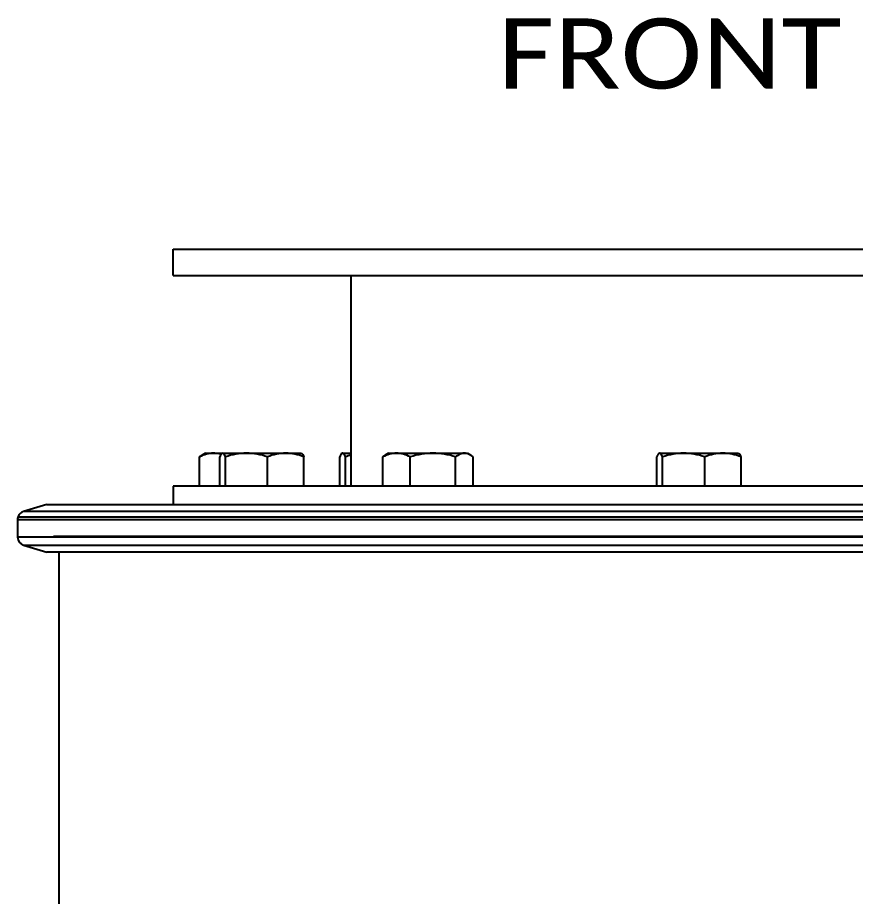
# Model space of a CAD drawing. Header units: millimetres. Extents: x 750 to 8479, y 2174 to 4333.
# Drawn here: x 6146.3 to 6464.2, y 2930.3 to 3264 of the extents above; entities that cross this region are included whole.
import ezdxf
from ezdxf.enums import TextEntityAlignment as Align

# ---------------------------------------------------------------- set-up
doc = ezdxf.new("R2010")
doc.units = ezdxf.units.MM
doc.header["$LTSCALE"] = 153.67
doc.layers.get('0').update_dxf_attribs({"linetype": 'CONTINUOUS'})
doc.layers.add('00_BUW_DATUM', color=7, linetype='CONTINUOUS')
doc.layers.add('02___PRT_ALL_AXES', color=7, linetype='CONTINUOUS')
doc.styles.get("Standard").update_dxf_attribs({"font": 'calibri.ttf'})

msp = doc.modelspace()

# ---------------------------------------------------------------- linework, layer by layer
at = {"layer": '00_BUW_DATUM', "linetype": 'Continuous'}
for p, q in [((6215.4101, 3097.22617), (6216.32124, 3097.83066)), ((6215.4101, 3086.06591), (6215.4101, 3097.22617)), ((6217.59468, 3098.56591), (6216.32123, 3097.83069)), ((6217.59468, 3098.56591), (6254.01994, 3098.56591)), ((6223.05482, 3086.06591), (6223.05482, 3097.22617)), ((6225.2205, 3086.06591), (6225.2205, 3097.22617)), ((6241.18562, 3086.06591), (6241.18562, 3097.22617)), ((6254.01994, 3098.56591), (6254.13859, 3098.49741)), ((6254.98507, 3086.06591), (6254.98507, 3097.22617)), ((6268.56268, 3086.06591), (6268.56268, 3097.22617)), ((6269.5278, 3098.56591), (6272.89111, 3098.56591)), ((6270.72836, 3086.06591), (6270.72836, 3097.22617)), ((6284.89736, 3097.22617), (6285.80849, 3097.83066)), ((6284.89736, 3086.06591), (6284.89736, 3097.22617)), ((6287.08194, 3098.56591), (6285.80849, 3097.83069)), ((6287.08194, 3098.56591), (6317.08194, 3098.56591)), ((6295.36518, 3086.06591), (6295.36518, 3097.22617)), ((6312.54976, 3086.06591), (6312.54976, 3097.22617)), ((6317.08194, 3098.56591), (6318.35538, 3097.83069)), ((6319.26652, 3097.22617), (6318.35538, 3097.83066)), ((6319.26652, 3086.06591), (6319.26652, 3097.22617)), ((6388.91813, 3086.06591), (6388.91813, 3097.22617)), ((6389.88325, 3098.56591), (6419.88325, 3098.56591)), ((6391.08381, 3086.06591), (6391.08381, 3097.22617)), ((6407.04894, 3086.06591), (6407.04894, 3097.22617)), ((6419.88325, 3098.56591), (6420.0019, 3098.49741)), ((6420.84838, 3086.06591), (6420.84838, 3097.22617))]:
    msp.add_line(p, q, dxfattribs=at)
msp.add_arc((6281.08168, 3064.31744), 34.49892, 103.737371, 107.4639422, dxfattribs=at)
for points, knots in [([(6220.64401, 3098.56591), (6219.75408, 3098.56591), (6217.93614, 3098.2978), (6216.2425, 3097.62377), (6215.4101, 3097.22617)], [0, 0, 0, 0, 0.491020457, 1, 1, 1, 1]), ([(6223.53599, 3098.13591), (6223.29865, 3098.20483), (6222.35337, 3098.44924), (6221.37323, 3098.56591), (6220.64401, 3098.56591)], [0, 0, 0, 0, 0.25313249, 1, 1, 1, 1]), ([(6223.90129, 3098.49741), (6223.72051, 3098.39302), (6223.39572, 3097.96401), (6223.17605, 3097.50606), (6223.05482, 3097.22617)], [0, 0, 0, 0, 0.406322617, 1, 1, 1, 1]), ([(6224.13766, 3098.56591), (6224.07716, 3098.56591), (6223.9938, 3098.54609), (6223.92039, 3098.50844), (6223.90129, 3098.49741)], [0, 0, 0, 0, 0.732877419, 1, 1, 1, 1]), ([(6225.2205, 3097.22617), (6225.13909, 3097.41411), (6224.9772, 3097.75542), (6224.68625, 3098.24785), (6224.35623, 3098.56591), (6224.13766, 3098.56591)], [0, 0, 0, 0, 0.346523393, 0.630203909, 1, 1, 1, 1]), ([(6233.20306, 3098.56591), (6231.85287, 3098.56591), (6229.14242, 3098.30888), (6226.51439, 3097.63139), (6225.2205, 3097.22617)], [0, 0, 0, 0, 0.49895236, 1, 1, 1, 1]), ([(6241.18562, 3097.22617), (6239.89175, 3097.63138), (6237.26373, 3098.30889), (6234.55328, 3098.56591), (6233.20306, 3098.56591)], [0, 0, 0, 0, 0.501039053, 1, 1, 1, 1]), ([(6248.08535, 3098.56591), (6246.91674, 3098.56591), (6244.5599, 3098.30602), (6242.29821, 3097.62929), (6241.18562, 3097.22617)], [0, 0, 0, 0, 0.49686298, 1, 1, 1, 1]), ([(6254.98507, 3097.22617), (6253.8725, 3097.62929), (6251.61081, 3098.30603), (6249.25397, 3098.56591), (6248.08535, 3098.56591)], [0, 0, 0, 0, 0.503128503, 1, 1, 1, 1]), ([(6254.13859, 3098.49741), (6254.31937, 3098.39302), (6254.64417, 3097.96401), (6254.86383, 3097.50606), (6254.98507, 3097.22617)], [0, 0, 0, 0, 0.406322617, 1, 1, 1, 1]), ([(6269.40915, 3098.49741), (6269.22837, 3098.39302), (6268.90357, 3097.96401), (6268.68391, 3097.50606), (6268.56268, 3097.22617)], [0, 0, 0, 0, 0.406322617, 1, 1, 1, 1]), ([(6269.64552, 3098.56591), (6269.58502, 3098.56591), (6269.50166, 3098.54609), (6269.42825, 3098.50844), (6269.40915, 3098.49741)], [0, 0, 0, 0, 0.732877419, 1, 1, 1, 1]), ([(6270.72836, 3097.22617), (6270.64695, 3097.41411), (6270.48506, 3097.75542), (6270.19411, 3098.24785), (6269.86409, 3098.56591), (6269.64552, 3098.56591)], [0, 0, 0, 0, 0.346523393, 0.630203909, 1, 1, 1, 1]), ([(6290.13127, 3098.56591), (6289.24134, 3098.56591), (6287.42339, 3098.2978), (6285.72975, 3097.62377), (6284.89736, 3097.22617)], [0, 0, 0, 0, 0.491020457, 1, 1, 1, 1]), ([(6295.36518, 3097.22617), (6294.5328, 3097.62376), (6292.83916, 3098.29781), (6291.02122, 3098.56591), (6290.13127, 3098.56591)], [0, 0, 0, 0, 0.508971218, 1, 1, 1, 1]), ([(6303.95747, 3098.56591), (6302.50494, 3098.56591), (6299.59462, 3098.31004), (6296.76093, 3097.63227), (6295.36518, 3097.22617)], [0, 0, 0, 0, 0.499810557, 1, 1, 1, 1]), ([(6312.54976, 3097.22617), (6311.15403, 3097.63227), (6308.32035, 3098.31006), (6305.41003, 3098.56591), (6303.95747, 3098.56591)], [0, 0, 0, 0, 0.500180827, 1, 1, 1, 1]), ([(6315.90814, 3098.56591), (6315.32969, 3098.56591), (6314.10486, 3098.27186), (6313.06524, 3097.60989), (6312.54976, 3097.22617)], [0, 0, 0, 0, 0.473723755, 1, 1, 1, 1]), ([(6318.35538, 3097.83069), (6317.97098, 3098.05261), (6317.18649, 3098.42176), (6316.3236, 3098.56591), (6315.90814, 3098.56591)], [0, 0, 0, 0, 0.516529059, 1, 1, 1, 1]), ([(6389.76461, 3098.49741), (6389.58382, 3098.39302), (6389.25903, 3097.96401), (6389.03936, 3097.50606), (6388.91813, 3097.22617)], [0, 0, 0, 0, 0.406322617, 1, 1, 1, 1]), ([(6390.00097, 3098.56591), (6389.94047, 3098.56591), (6389.85712, 3098.54609), (6389.7837, 3098.50844), (6389.76461, 3098.49741)], [0, 0, 0, 0, 0.732877422, 1, 1, 1, 1]), ([(6391.08381, 3097.22617), (6391.00241, 3097.41411), (6390.84051, 3097.75542), (6390.54956, 3098.24785), (6390.21954, 3098.56591), (6390.00097, 3098.56591)], [0, 0, 0, 0, 0.346523391, 0.630203907, 1, 1, 1, 1]), ([(6399.06637, 3098.56591), (6397.71618, 3098.56591), (6395.00573, 3098.30888), (6392.3777, 3097.63139), (6391.08381, 3097.22617)], [0, 0, 0, 0, 0.49895236, 1, 1, 1, 1]), ([(6407.04894, 3097.22617), (6405.75507, 3097.63138), (6403.12704, 3098.30889), (6400.41659, 3098.56591), (6399.06637, 3098.56591)], [0, 0, 0, 0, 0.501039053, 1, 1, 1, 1]), ([(6413.94866, 3098.56591), (6412.78005, 3098.56591), (6410.42322, 3098.30602), (6408.16152, 3097.62929), (6407.04894, 3097.22617)], [0, 0, 0, 0, 0.49686298, 1, 1, 1, 1]), ([(6420.84838, 3097.22617), (6419.73582, 3097.62929), (6417.47412, 3098.30603), (6415.11728, 3098.56591), (6413.94866, 3098.56591)], [0, 0, 0, 0, 0.503128503, 1, 1, 1, 1]), ([(6420.0019, 3098.49741), (6420.18269, 3098.39302), (6420.50748, 3097.96401), (6420.72715, 3097.50606), (6420.84838, 3097.22617)], [0, 0, 0, 0, 0.406322617, 1, 1, 1, 1])]:
    msp.add_open_spline(points, degree=3, knots=knots, dxfattribs=at)
at = {"layer": '02___PRT_ALL_AXES', "linetype": 'Continuous'}
for p, q in [((6205.39111, 3166.06591), (6205.39111, 3176.06591)), ((6205.39111, 3176.06591), (6695.39111, 3176.06591)), ((6205.39111, 3166.06591), (6695.39111, 3166.06591)), ((6272.89111, 3086.06591), (6272.89111, 3166.06591)), ((6205.39111, 3086.06591), (6205.39111, 3079.15331)), ((6695.39111, 3086.06591), (6205.39111, 3086.06591)), ((6157.48006, 3079.15331), (6148.61226, 3076.44215)), ((6748.34648, 3076.44215), (6148.61226, 3076.44215)), ((6157.48006, 3079.15331), (6753.44164, 3079.15331)), ((6146.34785, 3073.38197), (6146.34785, 3066.74985)), ((6146.34785, 3073.38197), (6746.77971, 3073.38197)), ((6146.44785, 3074.46591), (6146.44785, 3074.13378)), ((6146.44785, 3074.46591), (6747.3153, 3074.46591)), ((6746.68283, 3066.74985), (6146.34785, 3066.74985)), ((6159.94785, 3067.06591), (6746.48549, 3067.06591)), ((6148.61226, 3063.68967), (6157.48006, 3060.97852)), ((6148.61226, 3063.68967), (6748.68994, 3063.68967)), ((6741.89596, 3060.97852), (6157.48006, 3060.97852)), ((6161.94785, 3060.97852), (6161.94785, 2620.85331))]:
    msp.add_line(p, q, dxfattribs=at)
for centre, start, end in [((6149.54785, 3073.38197), 107, 160.1591461), ((6149.54785, 3073.38197), 166.3677861, 180), ((6149.54785, 3066.74985), 180, 253)]:
    msp.add_arc(centre, 3.2, start, end, dxfattribs=at)

# ---------------------------------------------------------------- texts
at = {"linetype": 'Continuous', "width": 1.109888}
msp.add_text('FRONT VIEW', height=26.666667, dxfattribs=at).set_placement((6328.47702, 3236.99158), (6571.90114, 3236.99158), align=Align.FIT)

doc.saveas('drawing.dxf')
